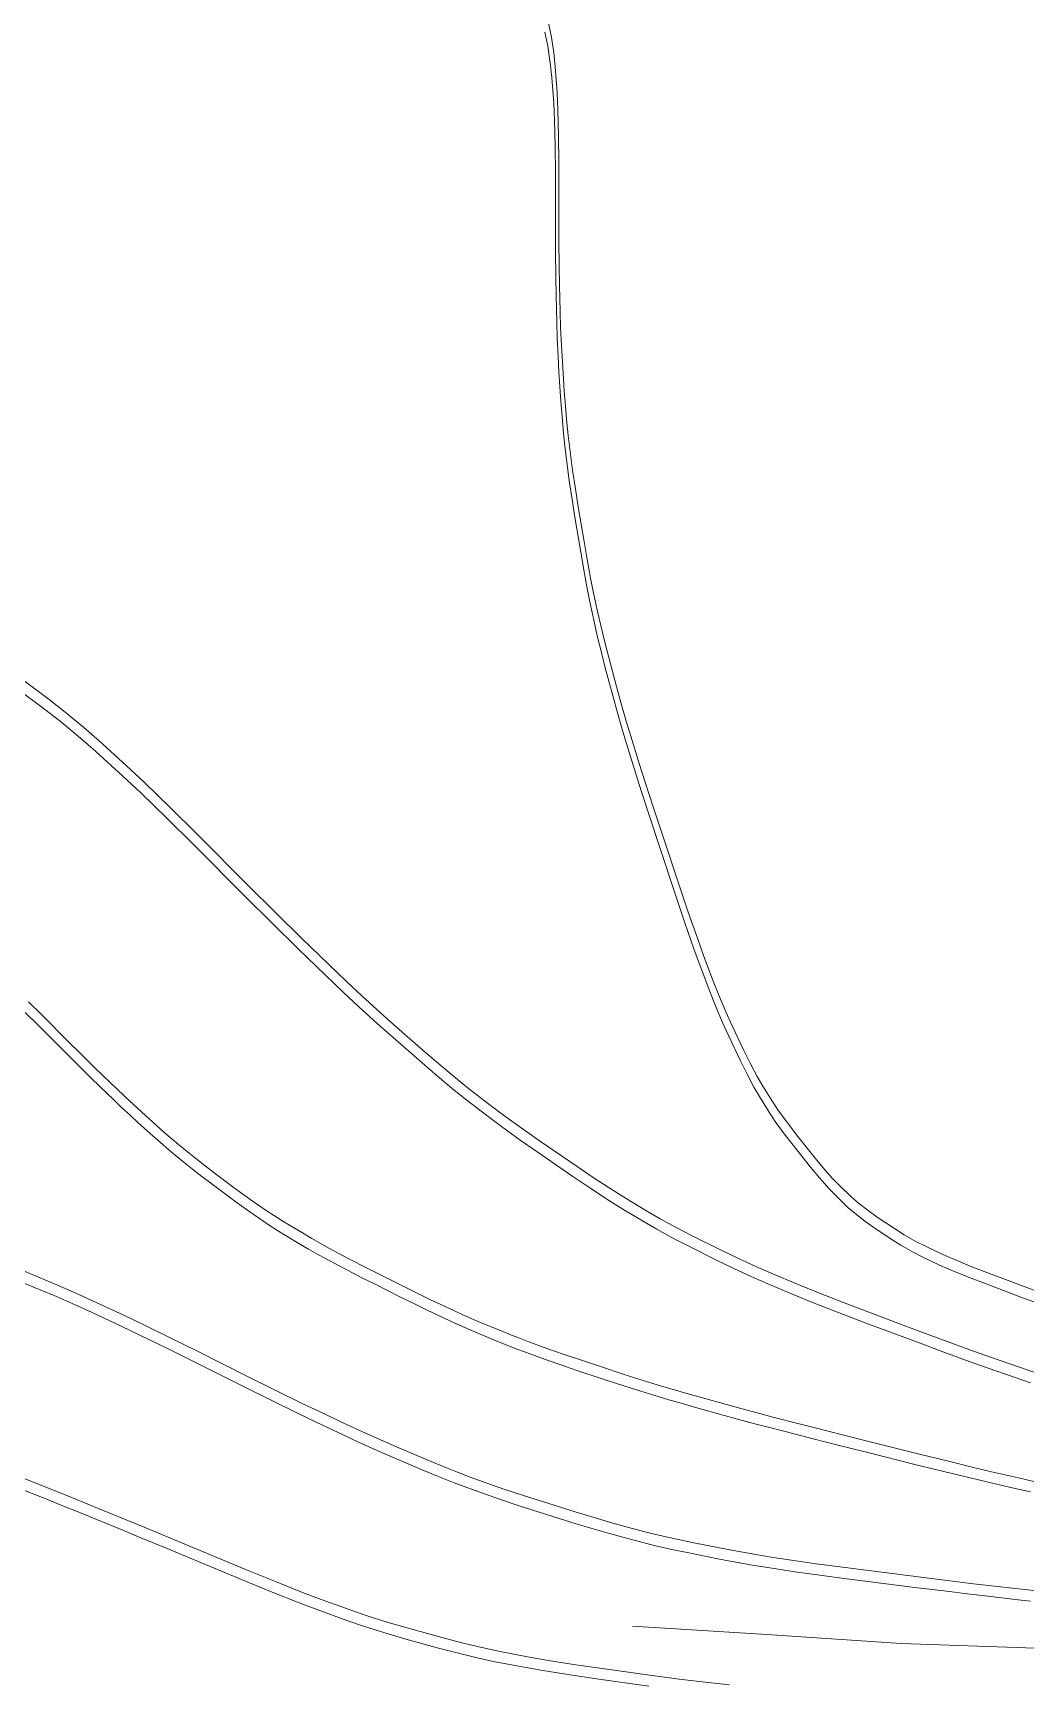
# Model space of a CAD drawing. Header units: metres. Extents: x -1097 to 1588, y -673 to 884.
# Drawn here: x 443.2 to 487.6, y 437.7 to 511.3 of the extents above; entities that cross this region are included whole.
import ezdxf

# ---------------------------------------------------------------- set-up
doc = ezdxf.new("R2010")
doc.units = ezdxf.units.M
for name, color, linetype, lineweight, plot in [('CRECIDA_Q100', 5, 'Continuous', 0, False), ('TERRENO', 188, 'Continuous', 0, False), ('VISTA LEJOS', 7, 'Continuous', 0, False)]:
    doc.layers.add(name, color=color, linetype=linetype, lineweight=lineweight, plot=plot)

msp = doc.modelspace()

# ---------------------------------------------------------------- linework, layer by layer
at = {"layer": 'CRECIDA_Q100'}
msp.add_lwpolyline([(470, 440.194), (476, 439.826), (482, 439.417), (494, 439.008), (500, 438.791), (506, 438.791), (512, 438.791), (518, 438.791), (524, 438.88), (530, 439.218), (536, 439.722), (542, 440.344), (548, 440.981)], dxfattribs=at)
at = {"layer": 'TERRENO'}
for points in [[(488.125, 454.6), (487.341, 454.89), (485.786, 455.474), (485.008, 455.774), (484.231, 456.09), (483.712, 456.318), (482.935, 456.686), (482.503, 456.907), (481.984, 457.202), (481.552, 457.473), (480.775, 457.991), (480.371, 458.277), (479.939, 458.615), (479.623, 458.894), (479.104, 459.391), (478.787, 459.719), (478.355, 460.209), (477.952, 460.696), (477.175, 461.668), (476.781, 462.177), (476.378, 462.731), (476.099, 463.147), (475.667, 463.838), (475.418, 464.267), (475.101, 464.865), (474.823, 465.431), (474.304, 466.533), (474.026, 467.15), (473.709, 467.899), (473.459, 468.53), (473.027, 469.675), (472.749, 470.443), (472.346, 471.602), (471.952, 472.766), (471.175, 475.099), (470.787, 476.27), (470.403, 477.451), (470.15, 478.248), (469.776, 479.457), (469.571, 480.139), (469.331, 480.974), (469.136, 481.685), (468.79, 482.981), (468.614, 483.662), (468.432, 484.411), (468.304, 484.978), (468.102, 485.928), (467.984, 486.523), (467.83, 487.358), (467.693, 488.155), (467.434, 489.71), (467.306, 490.507), (467.181, 491.342), (467.101, 491.938), (466.986, 492.888), (466.925, 493.454), (466.858, 494.203), (466.806, 494.885), (466.72, 496.181), (466.678, 496.891), (466.64, 497.727), (466.618, 498.408), (466.589, 499.618), (466.576, 500.415), (466.566, 501.595), (466.563, 502.767), (466.563, 505.1), (466.554, 506.264), (466.525, 507.426), (466.486, 508.197), (466.4, 509.349), (466.333, 509.986), (466.218, 510.744), (466.093, 511.372)], [(487.77, 451.066), (487.088, 451.296), (485.879, 451.718), (485.082, 452.002), (483.901, 452.434), (482.73, 452.87), (480.397, 453.744), (479.226, 454.19), (478.045, 454.65), (477.248, 454.973), (476.039, 455.481), (475.357, 455.778), (474.522, 456.164), (473.811, 456.508), (472.515, 457.156), (471.834, 457.508), (471.085, 457.915), (470.518, 458.241), (469.568, 458.813), (468.973, 459.187), (468.138, 459.734), (467.341, 460.273), (465.786, 461.342), (464.989, 461.899), (464.154, 462.5), (463.558, 462.945), (462.608, 463.679), (462.042, 464.132), (461.293, 464.755), (460.611, 465.34), (459.315, 466.474), (458.605, 467.107), (457.769, 467.87), (457.088, 468.51), (455.878, 469.665), (455.081, 470.438), (453.901, 471.601), (452.729, 472.766), (450.397, 475.099), (449.225, 476.258), (448.045, 477.403), (447.248, 478.152), (446.038, 479.253), (445.356, 479.851), (444.521, 480.542), (443.811, 481.097), (442.515, 482.069)], [(487.77, 446.188), (487.088, 446.341), (485.879, 446.622), (485.082, 446.812), (483.901, 447.1), (482.73, 447.39), (480.397, 447.974), (479.231, 448.266), (478.064, 448.562), (477.287, 448.761), (476.12, 449.063), (475.472, 449.234), (474.695, 449.442), (474.047, 449.62), (472.88, 449.944), (472.275, 450.114), (471.627, 450.302), (471.152, 450.443), (470.375, 450.681), (469.899, 450.83), (469.251, 451.038), (468.646, 451.238), (467.48, 451.626), (466.89, 451.826), (466.285, 452.034), (465.867, 452.183), (465.219, 452.421), (464.845, 452.562), (464.37, 452.75), (463.952, 452.92), (463.174, 453.244), (462.757, 453.422), (462.282, 453.63), (461.907, 453.801), (461.259, 454.103), (460.842, 454.302), (460.237, 454.598), (459.646, 454.89), (458.48, 455.474), (457.894, 455.769), (457.304, 456.071), (456.905, 456.28), (456.301, 456.604), (455.96, 456.791), (455.542, 457.029), (455.187, 457.238), (454.539, 457.627), (454.198, 457.835), (453.824, 458.073), (453.541, 458.26), (453.065, 458.584), (452.768, 458.793), (452.35, 459.095), (451.952, 459.391), (451.174, 459.974), (450.776, 460.276), (450.358, 460.6), (450.061, 460.838), (449.585, 461.227), (449.302, 461.464), (448.928, 461.788), (448.587, 462.091), (447.939, 462.674), (447.584, 462.998), (447.166, 463.387), (446.825, 463.711), (446.22, 464.294), (445.822, 464.683), (445.232, 465.266), (444.646, 465.849), (443.48, 467.016), (442.889, 467.596)], [(487.77, 441.31), (487.088, 441.387), (485.879, 441.527), (485.082, 441.622), (483.901, 441.766), (482.73, 441.911), (480.397, 442.203), (479.226, 442.353), (478.045, 442.511), (477.248, 442.625), (476.039, 442.809), (475.357, 442.919), (474.522, 443.067), (473.811, 443.202), (472.515, 443.461), (471.834, 443.604), (471.085, 443.773), (470.519, 443.913), (469.568, 444.161), (468.973, 444.325), (468.138, 444.57), (467.341, 444.814), (465.786, 445.3), (464.989, 445.554), (464.154, 445.831), (463.558, 446.039), (462.608, 446.385), (462.042, 446.599), (461.293, 446.898), (460.611, 447.181), (459.315, 447.732), (458.605, 448.041), (457.769, 448.415), (457.088, 448.731), (455.878, 449.303), (455.081, 449.687), (453.901, 450.267), (452.729, 450.849), (450.397, 452.015), (449.216, 452.601), (448.006, 453.191), (447.171, 453.59), (445.875, 454.194), (445.126, 454.535), (444.176, 454.953), (443.34, 455.308), (441.785, 455.956)], [(442.515, 446.391), (443.811, 445.873)], [(443.811, 445.873), (444.521, 445.587)], [(444.521, 445.587), (445.356, 445.249)], [(445.356, 445.249), (446.038, 444.97)], [(446.038, 444.97), (447.248, 444.473)], [(447.248, 444.473), (448.045, 444.145)], [(448.045, 444.145), (449.225, 443.655)], [(449.225, 443.655), (450.397, 443.168)], [(450.397, 443.168), (452.729, 442.196)], [(452.729, 442.196), (453.91, 441.712)], [(453.91, 441.712), (455.12, 441.232)], [(455.12, 441.232), (455.955, 440.916)], [(455.955, 440.916), (457.251, 440.448)], [(457.251, 440.448), (458, 440.192)], [(458, 440.192), (458.95, 439.892)], [(458.95, 439.892), (459.786, 439.648)], [(459.786, 439.648), (461.341, 439.216)], [(461.341, 439.216), (462.176, 438.996)], [(462.176, 438.996), (463.126, 438.768)], [(463.126, 438.768), (463.875, 438.608)], [(463.875, 438.608), (465.171, 438.356)], [(465.171, 438.356), (466.006, 438.208)], [(466.006, 438.208), (467.216, 438.016)], [(467.216, 438.016), (468.397, 437.844)], [(468.397, 437.844), (470.73, 437.52)]]:
    msp.add_lwpolyline(points, dxfattribs=at)
at = {"layer": 'VISTA LEJOS'}
for points in [[(488.125, 454.6), (487.341, 454.89), (485.786, 455.474), (485.008, 455.774), (484.231, 456.09), (483.712, 456.318), (482.935, 456.686), (482.503, 456.907), (481.984, 457.202), (481.552, 457.473), (480.775, 457.991), (480.371, 458.277), (479.939, 458.615), (479.623, 458.894), (479.104, 459.391), (478.787, 459.719), (478.355, 460.209), (477.952, 460.696), (477.175, 461.668), (476.781, 462.177), (476.378, 462.731), (476.099, 463.147), (475.667, 463.838), (475.418, 464.267), (475.101, 464.865), (474.823, 465.431), (474.304, 466.533), (474.026, 467.15), (473.709, 467.899), (473.459, 468.53), (473.027, 469.675), (472.749, 470.443), (472.346, 471.602), (471.952, 472.766), (471.175, 475.099), (470.787, 476.27), (470.403, 477.451), (470.15, 478.248), (469.776, 479.457), (469.571, 480.139), (469.331, 480.974), (469.136, 481.685), (468.79, 482.981), (468.614, 483.662), (468.432, 484.411), (468.304, 484.978), (468.102, 485.928), (467.984, 486.523), (467.83, 487.358), (467.693, 488.155), (467.434, 489.71), (467.306, 490.507), (467.181, 491.342), (467.101, 491.938), (466.986, 492.888), (466.925, 493.454), (466.858, 494.203), (466.806, 494.885), (466.72, 496.181), (466.678, 496.891), (466.64, 497.727), (466.618, 498.408), (466.589, 499.618), (466.576, 500.415), (466.566, 501.595), (466.563, 502.767), (466.563, 505.1), (466.554, 506.264), (466.525, 507.426), (466.486, 508.197), (466.4, 509.349), (466.333, 509.986), (466.218, 510.744), (466.093, 511.372)], [(488.276, 455.07), (487.492, 455.36), (485.937, 455.943), (485.159, 456.243), (484.382, 456.56), (483.863, 456.788), (483.085, 457.155), (482.653, 457.376), (482.135, 457.671), (481.703, 457.943), (480.925, 458.461), (480.522, 458.747), (480.09, 459.085), (479.773, 459.363), (479.255, 459.86), (478.938, 460.189), (478.506, 460.679), (478.103, 461.166), (477.325, 462.138), (476.932, 462.647), (476.529, 463.201), (476.25, 463.616), (475.818, 464.308), (475.569, 464.737), (475.252, 465.335), (474.973, 465.901), (474.455, 467.003), (474.177, 467.62), (473.86, 468.368), (473.61, 469), (473.178, 470.144), (472.9, 470.912), (472.496, 472.072), (472.103, 473.236), (471.325, 475.569), (470.938, 476.74), (470.554, 477.921), (470.301, 478.717), (469.927, 479.927), (469.722, 480.609), (469.482, 481.444), (469.287, 482.154), (468.941, 483.45), (468.765, 484.132), (468.583, 484.881), (468.455, 485.447), (468.253, 486.398), (468.135, 486.993), (467.981, 487.828), (467.844, 488.625), (467.584, 490.18), (467.456, 490.977), (467.332, 491.812), (467.252, 492.407), (467.136, 493.358), (467.076, 493.924), (467.008, 494.673), (466.957, 495.355), (466.871, 496.651), (466.829, 497.361), (466.791, 498.196), (466.768, 498.878), (466.74, 500.087), (466.727, 500.884), (466.717, 502.065), (466.714, 503.236), (466.714, 505.569), (466.704, 506.734), (466.676, 507.896), (466.637, 508.667), (466.551, 509.819), (466.484, 510.456), (466.368, 511.214), (466.244, 511.841)], [(487.77, 451.066), (487.088, 451.296), (485.879, 451.718), (485.082, 452.002), (483.901, 452.434), (482.73, 452.87), (480.397, 453.744), (479.226, 454.19), (478.045, 454.65), (477.248, 454.973), (476.039, 455.481), (475.357, 455.778), (474.522, 456.164), (473.811, 456.508), (472.515, 457.156), (471.834, 457.508), (471.085, 457.915), (470.518, 458.241), (469.568, 458.813), (468.973, 459.187), (468.138, 459.734), (467.341, 460.273), (465.786, 461.342), (464.989, 461.899), (464.154, 462.5), (463.558, 462.945), (462.608, 463.679), (462.042, 464.132), (461.293, 464.755), (460.611, 465.34), (459.315, 466.474), (458.605, 467.107), (457.769, 467.87), (457.088, 468.51), (455.878, 469.665), (455.081, 470.438), (453.901, 471.601), (452.729, 472.766), (450.397, 475.099), (449.225, 476.258), (448.045, 477.403), (447.248, 478.152), (446.038, 479.253), (445.356, 479.851), (444.521, 480.542), (443.811, 481.097), (442.515, 482.069)], [(487.921, 451.536), (487.239, 451.766), (486.03, 452.187), (485.233, 452.472), (484.052, 452.904), (482.881, 453.339), (480.548, 454.214), (479.377, 454.659), (478.196, 455.12), (477.399, 455.443), (476.189, 455.951), (475.508, 456.248), (474.673, 456.633), (473.962, 456.978), (472.666, 457.626), (471.984, 457.977), (471.236, 458.384), (470.669, 458.711), (469.719, 459.283), (469.124, 459.656), (468.288, 460.203), (467.492, 460.742), (465.936, 461.811), (465.14, 462.368), (464.304, 462.97), (463.709, 463.415), (462.759, 464.149), (462.192, 464.602), (461.444, 465.224), (460.762, 465.81), (459.466, 466.944), (458.755, 467.576), (457.92, 468.34), (457.239, 468.979), (456.029, 470.135), (455.232, 470.908), (454.051, 472.07), (452.88, 473.236), (450.547, 475.569), (449.376, 476.728), (448.195, 477.873), (447.398, 478.621), (446.189, 479.723), (445.507, 480.321), (444.672, 481.012), (443.962, 481.566), (442.666, 482.538)], [(487.921, 446.658), (487.239, 446.811), (486.03, 447.092), (485.233, 447.282), (484.052, 447.57), (482.881, 447.86), (480.548, 448.443), (479.381, 448.736), (478.215, 449.031), (477.437, 449.23), (476.271, 449.533), (475.623, 449.703), (474.845, 449.912), (474.197, 450.09), (473.031, 450.414), (472.426, 450.584), (471.778, 450.771), (471.303, 450.913), (470.525, 451.15), (470.05, 451.299), (469.402, 451.508), (468.797, 451.707), (467.631, 452.096), (467.04, 452.295), (466.436, 452.504), (466.018, 452.653), (465.37, 452.89), (464.996, 453.032), (464.52, 453.219), (464.103, 453.39), (463.325, 453.714), (462.908, 453.891), (462.432, 454.1), (462.058, 454.271), (461.41, 454.573), (460.992, 454.772), (460.387, 455.067), (459.797, 455.36), (458.631, 455.943), (458.045, 456.239), (457.455, 456.541), (457.056, 456.75), (456.451, 457.074), (456.111, 457.261), (455.693, 457.499), (455.338, 457.707), (454.69, 458.096), (454.349, 458.305), (453.975, 458.543), (453.691, 458.73), (453.216, 459.054), (452.919, 459.263), (452.501, 459.565), (452.103, 459.86), (451.325, 460.443), (450.927, 460.746), (450.509, 461.07), (450.211, 461.307), (449.736, 461.696), (449.453, 461.934), (449.078, 462.258), (448.738, 462.56), (448.09, 463.144), (447.734, 463.468), (447.317, 463.856), (446.976, 464.18), (446.371, 464.764), (445.973, 465.152), (445.382, 465.736), (444.797, 466.319), (443.63, 467.485), (443.04, 468.066)], [(487.77, 446.188), (487.088, 446.341), (485.879, 446.622), (485.082, 446.812), (483.901, 447.1), (482.73, 447.39), (480.397, 447.974), (479.231, 448.266), (478.064, 448.562), (477.287, 448.761), (476.12, 449.063), (475.472, 449.234), (474.695, 449.442), (474.047, 449.62), (472.88, 449.944), (472.275, 450.114), (471.627, 450.302), (471.152, 450.443), (470.375, 450.681), (469.899, 450.83), (469.251, 451.038), (468.646, 451.238), (467.48, 451.626), (466.89, 451.826), (466.285, 452.034), (465.867, 452.183), (465.219, 452.421), (464.845, 452.562), (464.37, 452.75), (463.952, 452.92), (463.174, 453.244), (462.757, 453.422), (462.282, 453.63), (461.907, 453.801), (461.259, 454.103), (460.842, 454.302), (460.237, 454.598), (459.646, 454.89), (458.48, 455.474), (457.894, 455.769), (457.304, 456.071), (456.905, 456.28), (456.301, 456.604), (455.96, 456.791), (455.542, 457.029), (455.187, 457.238), (454.539, 457.627), (454.198, 457.835), (453.824, 458.073), (453.541, 458.26), (453.065, 458.584), (452.768, 458.793), (452.35, 459.095), (451.952, 459.391), (451.174, 459.974), (450.776, 460.276), (450.358, 460.6), (450.061, 460.838), (449.585, 461.227), (449.302, 461.464), (448.928, 461.788), (448.587, 462.091), (447.939, 462.674), (447.584, 462.998), (447.166, 463.387), (446.825, 463.711), (446.22, 464.294), (445.822, 464.683), (445.232, 465.266), (444.646, 465.849), (443.48, 467.016), (442.889, 467.596)], [(487.921, 441.779), (487.239, 441.856), (486.03, 441.997), (485.233, 442.091), (484.052, 442.235), (482.881, 442.381), (480.548, 442.672), (479.377, 442.822), (478.196, 442.981), (477.399, 443.095), (476.189, 443.278), (475.508, 443.389), (474.673, 443.536), (473.962, 443.672), (472.666, 443.931), (471.984, 444.074), (471.236, 444.243), (470.669, 444.382), (469.719, 444.631), (469.124, 444.795), (468.288, 445.04), (467.492, 445.284), (465.936, 445.77), (465.14, 446.024), (464.304, 446.301), (463.709, 446.509), (462.759, 446.854), (462.192, 447.069), (461.444, 447.368), (460.762, 447.651), (459.466, 448.202), (458.755, 448.51), (457.92, 448.885), (457.239, 449.2), (456.029, 449.773), (455.232, 450.157), (454.051, 450.736), (452.88, 451.318), (450.547, 452.485), (449.366, 453.07), (448.157, 453.661), (447.322, 454.059), (446.026, 454.664), (445.277, 455.005), (444.326, 455.423), (443.491, 455.778), (441.936, 456.426)], [(487.77, 441.31), (487.088, 441.387), (485.879, 441.527), (485.082, 441.622), (483.901, 441.766), (482.73, 441.911), (480.397, 442.203), (479.226, 442.353), (478.045, 442.511), (477.248, 442.625), (476.039, 442.809), (475.357, 442.919), (474.522, 443.067), (473.811, 443.202), (472.515, 443.461), (471.834, 443.604), (471.085, 443.773), (470.519, 443.913), (469.568, 444.161), (468.973, 444.325), (468.138, 444.57), (467.341, 444.814), (465.786, 445.3), (464.989, 445.554), (464.154, 445.831), (463.558, 446.039), (462.608, 446.385), (462.042, 446.599), (461.293, 446.898), (460.611, 447.181), (459.315, 447.732), (458.605, 448.041), (457.769, 448.415), (457.088, 448.731), (455.878, 449.303), (455.081, 449.687), (453.901, 450.267), (452.729, 450.849), (450.397, 452.015), (449.216, 452.601), (448.006, 453.191), (447.171, 453.59), (445.875, 454.194), (445.126, 454.535), (444.176, 454.953), (443.34, 455.308), (441.785, 455.956)], [(442.666, 446.861), (443.962, 446.342), (444.672, 446.057), (445.507, 445.718), (446.189, 445.44), (447.398, 444.943), (448.195, 444.614), (449.376, 444.125), (450.547, 443.637), (452.88, 442.665), (454.061, 442.181), (455.271, 441.701), (456.106, 441.385), (457.402, 440.917), (458.151, 440.661), (459.101, 440.361), (459.936, 440.117), (461.492, 439.685), (462.327, 439.465), (463.277, 439.237), (464.026, 439.077), (465.322, 438.825), (466.157, 438.677), (467.367, 438.485), (468.548, 438.313), (470.88, 437.989), (472.09, 437.829), (473.386, 437.673), (474.337, 437.573)]]:
    msp.add_lwpolyline(points, dxfattribs=at)

doc.saveas('drawing.dxf')
